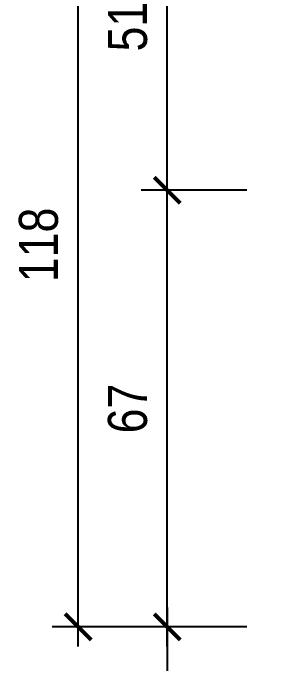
# Model space of a CAD drawing. Header units: millimetres. Extents: x 3514029 to 3516128, y -679430 to -676441.
# Drawn here: x 3514581 to 3514790, y -678913 to -678413 of the extents above; entities that cross this region are included whole.
import ezdxf

# ---------------------------------------------------------------- set-up
doc = ezdxf.new("R2010")
doc.units = ezdxf.units.MM
doc.header["$LTSCALE"] = 50
doc.header["$PDMODE"] = 65
doc.layers.get('0').update_dxf_attribs({"linetype": 'CONTINUOUS', "lineweight": 15})
doc.layers.get('DEFPOINTS').update_dxf_attribs({"linetype": 'CONTINUOUS'})
doc.layers.add('RAZMER', color=4, linetype='CONTINUOUS', lineweight=13)
doc.styles.get("Standard").update_dxf_attribs({"font": 'ARIALN.TTF'})
doc.dimstyles.new('uzel-1', dxfattribs={"dimtxt": 30, "dimasz": 20, "dimexe": 20, "dimexo": 30, "dimgap": 15, "dimtad": 1, "dimdec": 0, "dimdsep": 46, "dimtxsty": 'Standard', "dimblk": 'ARCHTICK', "dimcen": 0.15, "dimdle": 15, "dimclrd": 256, "dimclre": 256, "dimclrt": 256, "dimadec": 0, "dimazin": 0, "dimtfac": 1.25, "dimtdec": 0, "dimtix": 1, "dimtmove": 2, "dimatfit": 3, "dimldrblk": '$RECOVER_071216113902-0', "dimfxl": 1, "dimtolj": 1, "dimarcsym": 0})

# ---------------------------------------------------------------- blocks, each defined once
blk = doc.blocks.new('_ArchTick')
at = {"color": 0, "linetype": 'ByBlock', "const_width": 0.15}
blk.add_lwpolyline([(-0.5, -0.5), (0.5, 0.5)], dxfattribs=at)
blk = doc.blocks.new('*D19')
at = {"layer": 'DEFPOINTS', "color": 0, "linetype": 'Continuous', "ltscale": 0.002, "transparency": 16777216}
for p in [(3514630.86, -678297.2), (3514774.94, -678297.2), (3514774.94, -678884.88)]:
    blk.add_point(p, dxfattribs=at)
at = {"layer": 'RAZMER', "linetype": 'Continuous', "lineweight": -2, "ltscale": 0.002, "transparency": 16777216}
for p, q in [((3514630.86, -678899.88), (3514630.86, -678282.2)), ((3514744.94, -678297.2), (3514610.86, -678297.2)), ((3514744.94, -678884.88), (3514610.86, -678884.88))]:
    blk.add_line(p, q, dxfattribs=at)
at = {"layer": 'RAZMER', "linetype": 'Continuous', "lineweight": -2, "ltscale": 0.002, "transparency": 16777216, "xscale": 20, "yscale": 20, "zscale": 20}
for p, rotation in [((3514630.86, -678297.2), 90), ((3514630.86, -678884.88), 270)]:
    blk.add_blockref('_ArchTick', p, dxfattribs=dict(at, rotation=rotation))
at = {"layer": 'RAZMER', "linetype": 'Continuous', "ltscale": 0.002, "transparency": 16777216, "insert": (3514600.55, -678591.04), "char_height": 30, "attachment_point": 5, "rotation": 90}
blk.add_mtext('\\A1;118', dxfattribs=at)
blk = doc.blocks.new('$RECOVER_071216113902-0')
at = {"color": 0, "linetype": 'ByBlock'}
blk.add_line((-0.5, -0.5), (0.5, 0.5), dxfattribs=at)
blk = doc.blocks.new('*D20')
at = {"layer": 'DEFPOINTS', "color": 0, "linetype": 'Continuous', "ltscale": 0.002, "transparency": 16777216}
for p in [(3514699.27, -678548.95), (3514790.49, -678548.95), (3514790.49, -678884.88)]:
    blk.add_point(p, dxfattribs=at)
at = {"layer": 'RAZMER', "linetype": 'Continuous', "lineweight": -2, "ltscale": 0.002, "transparency": 16777216}
for p, q in [((3514699.27, -678899.88), (3514699.27, -678533.95)), ((3514760.49, -678548.95), (3514679.27, -678548.95)), ((3514760.49, -678884.88), (3514679.27, -678884.88))]:
    blk.add_line(p, q, dxfattribs=at)
at = {"layer": 'RAZMER', "linetype": 'Continuous', "lineweight": -2, "ltscale": 0.002, "transparency": 16777216, "xscale": 20, "yscale": 20, "zscale": 20}
for p, rotation in [((3514699.27, -678548.95), 90), ((3514699.27, -678884.88), 270)]:
    blk.add_blockref('_ArchTick', p, dxfattribs=dict(at, rotation=rotation))
at = {"layer": 'RAZMER', "linetype": 'Continuous', "ltscale": 0.002, "transparency": 16777216, "insert": (3514668.95, -678716.92), "char_height": 30, "attachment_point": 5, "rotation": 90}
blk.add_mtext('\\A1;67', dxfattribs=at)
blk = doc.blocks.new('*D21')
at = {"layer": 'DEFPOINTS', "color": 0, "linetype": 'Continuous', "ltscale": 0.002, "transparency": 16777216}
for p in [(3514699.27, -678297.2), (3514790.49, -678297.2), (3514790.49, -678548.95)]:
    blk.add_point(p, dxfattribs=at)
at = {"layer": 'RAZMER', "linetype": 'Continuous', "lineweight": -2, "ltscale": 0.002, "transparency": 16777216}
for p, q in [((3514699.27, -678563.95), (3514699.27, -678282.2)), ((3514760.49, -678297.2), (3514679.27, -678297.2)), ((3514760.49, -678548.95), (3514679.27, -678548.95))]:
    blk.add_line(p, q, dxfattribs=at)
at = {"layer": 'RAZMER', "linetype": 'Continuous', "lineweight": -2, "ltscale": 0.002, "transparency": 16777216, "xscale": 20, "yscale": 20, "zscale": 20}
for p, rotation in [((3514699.27, -678297.2), 90), ((3514699.27, -678548.95), 270)]:
    blk.add_blockref('_ArchTick', p, dxfattribs=dict(at, rotation=rotation))
at = {"layer": 'RAZMER', "linetype": 'Continuous', "ltscale": 0.002, "transparency": 16777216, "insert": (3514668.95, -678423.08), "char_height": 30, "attachment_point": 5, "rotation": 90}
blk.add_mtext('\\A1;51', dxfattribs=at)
blk = doc.blocks.new('*D29')
at = {"layer": 'DEFPOINTS', "color": 0, "linetype": 'Continuous', "ltscale": 0.002, "transparency": 16777216}
for p in [(3514790.49, -678884.88), (3514699.27, -679037.11), (3514790.49, -679037.11)]:
    blk.add_point(p, dxfattribs=at)
at = {"layer": 'RAZMER', "linetype": 'Continuous', "lineweight": -2, "ltscale": 0.002, "transparency": 16777216}
for p, q in [((3514699.27, -678869.88), (3514699.27, -679052.11)), ((3514760.49, -678884.88), (3514679.27, -678884.88)), ((3514760.49, -679037.11), (3514679.27, -679037.11))]:
    blk.add_line(p, q, dxfattribs=at)
at = {"layer": 'RAZMER', "linetype": 'Continuous', "lineweight": -2, "ltscale": 0.002, "transparency": 16777216, "xscale": 20, "yscale": 20, "zscale": 20}
for p, rotation in [((3514699.27, -678884.88), 90), ((3514699.27, -679037.11), 270)]:
    blk.add_blockref('_ArchTick', p, dxfattribs=dict(at, rotation=rotation))
at = {"layer": 'RAZMER', "linetype": 'Continuous', "ltscale": 0.002, "transparency": 16777216, "insert": (3514668.95, -678960.99), "char_height": 30, "attachment_point": 5, "rotation": 90}
blk.add_mtext('\\A1;30', dxfattribs=at)

msp = doc.modelspace()

# ---------------------------------------------------------------- dimensions: what is measured, and where the dimension line sits
at = {"layer": 'RAZMER', "linetype": 'Continuous', "ltscale": 0.002}
for base, p1, p2, text, picture, middle in [((3514630.86, -678297.2), (3514774.94, -678884.88), (3514774.94, -678297.2), '118', '*D19', (3514600.55, -678591.04)), ((3514699.27, -678297.2), (3514790.49, -678548.95), (3514790.49, -678297.2), '51', '*D21', (3514668.95, -678423.08)), ((3514699.27, -678548.95), (3514790.49, -678884.88), (3514790.49, -678548.95), '67', '*D20', (3514668.95, -678716.92)), ((3514699.27, -679037.11), (3514790.49, -678884.88), (3514790.49, -679037.11), '30', '*D29', (3514668.95, -678960.99))]:
    dim = msp.add_linear_dim(base=base, p1=p1, p2=p2, angle=90, text=text, dimstyle='uzel-1', dxfattribs=at)
    dim.commit()
    dim.dimension.update_dxf_attribs({"geometry": picture, "text_midpoint": middle})

doc.saveas('drawing.dxf')
